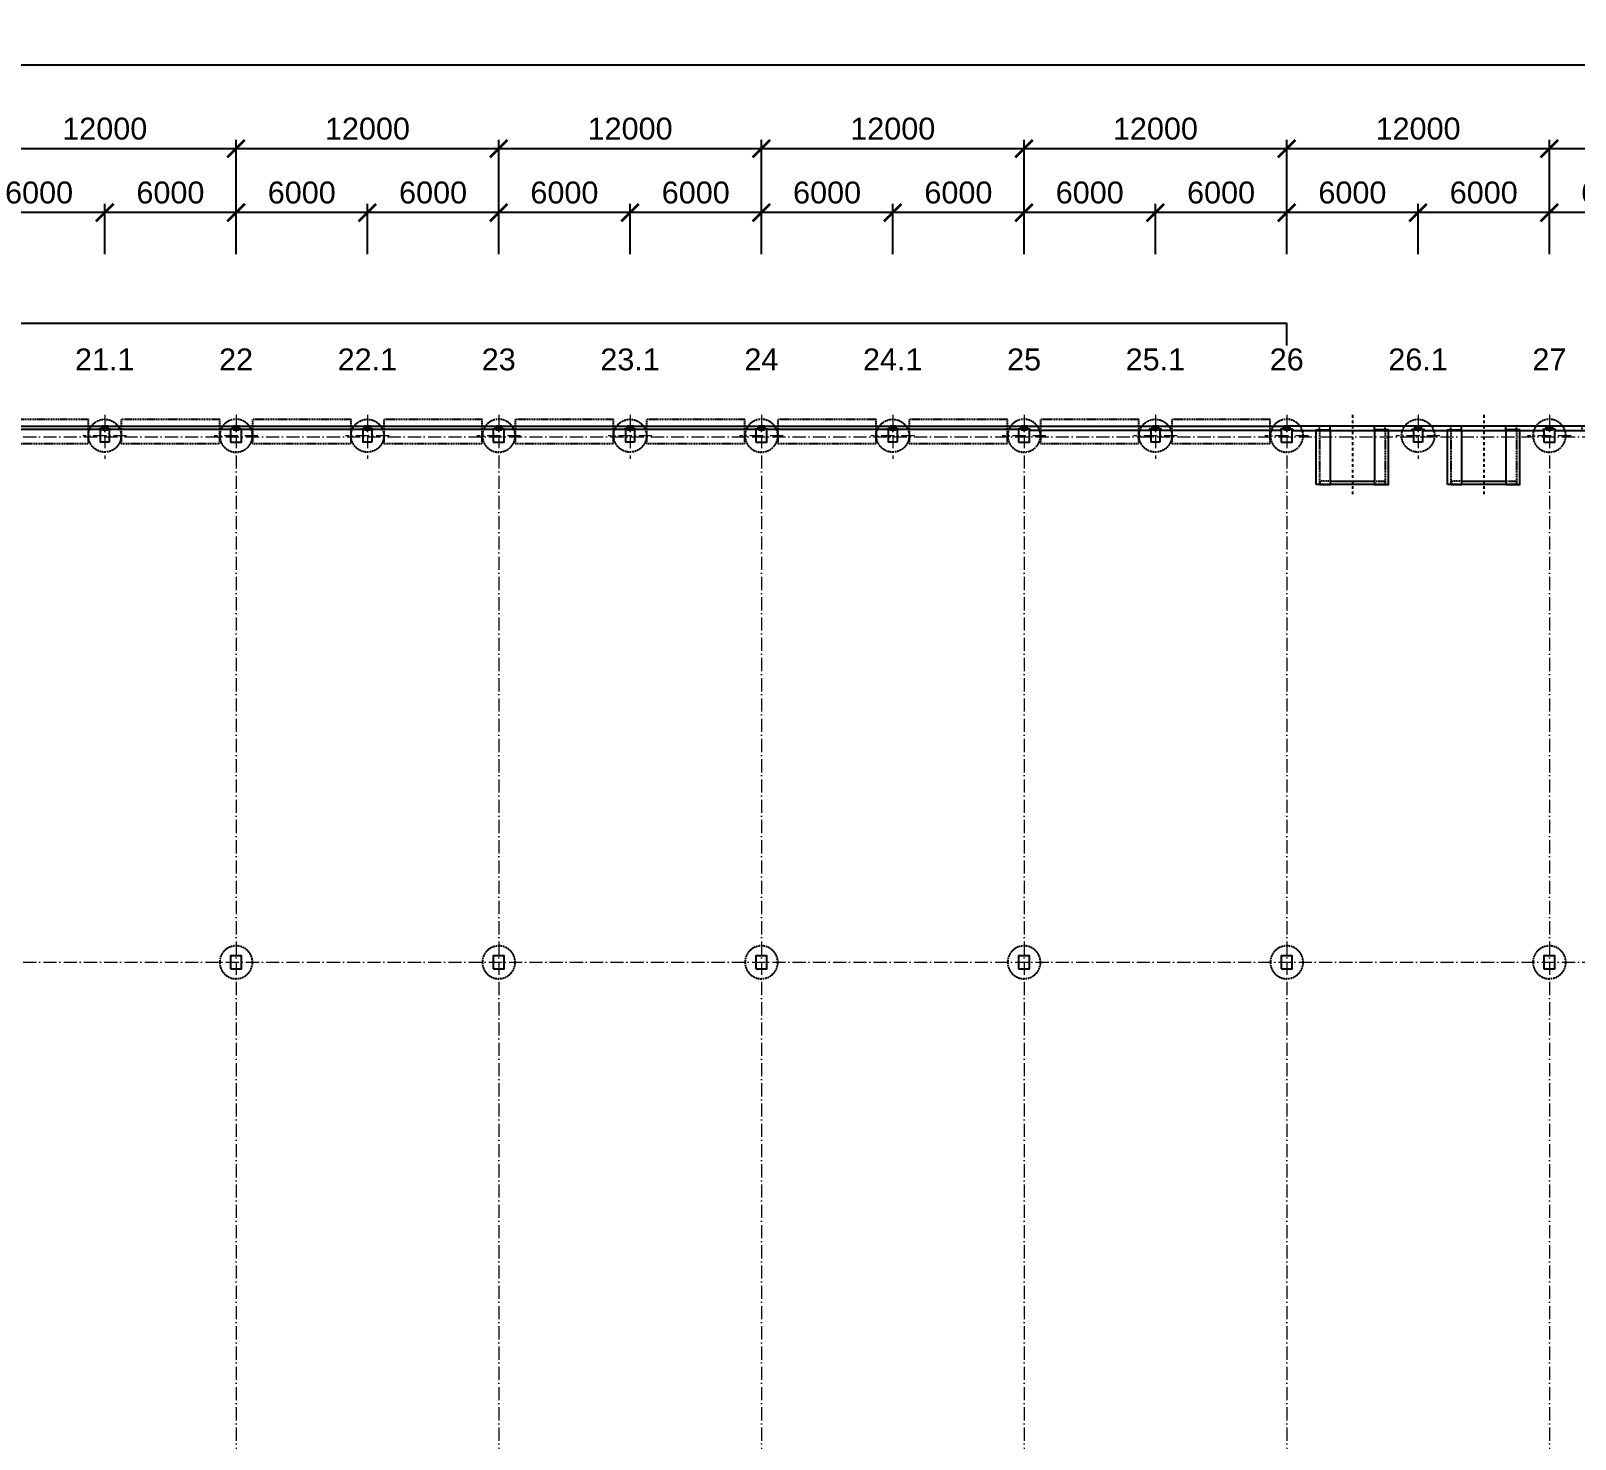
# Model space of a CAD drawing. Header units: millimetres. Extents: x 325046 to 1268204, y 1875583 to 2761998.
# Drawn here: x 948704 to 1019254, y 2299471 to 2363789 of the extents above; entities that cross this region are included whole.
import ezdxf
from ezdxf.enums import TextEntityAlignment as Align

# ---------------------------------------------------------------- set-up
doc = ezdxf.new("R2010")
doc.units = ezdxf.units.MM
doc.header["$LTSCALE"] = 100
doc.header["$PDMODE"] = 65
for name, pattern in [('ACAD_ISO10W100', [18.5, 12, -3, 0.5, -3]), ('DASHDOT', [1, 0.5, -0.25, 0, -0.25]), ('DASHED', [0.75, 0.5, -0.25])]:
    doc.linetypes.add(name, pattern=pattern)
for name, color, linetype in [('005', 9, 'Continuous'), ('025', 1, 'Continuous'), ('035', 7, 'Continuous'), ('070', 6, 'Continuous'), ('KOTY', 2, 'Continuous'), ('Kóty osové', 5, 'Continuous')]:
    doc.layers.add(name, color=color, linetype=linetype)
doc.layers.add('Objekty - osy', color=5, linetype='ACAD_ISO10W100', lineweight=20)
doc.layers.add('Popis OS', color=7, linetype='Continuous', true_color=0xbd0a5d)
doc.layers.add('Příprava na dock', color=7, linetype='Continuous', true_color=0x616161)
doc.styles.add('ARIL-TENKÝ', font='arial.ttf')
doc.dimstyles.new('400', dxfattribs={"dimscale": 400, "dimtxt": 2.5, "dimasz": 2, "dimexe": 1, "dimexo": 12, "dimgap": 1, "dimtad": 1, "dimdec": 0, "dimzin": 0, "dimdsep": 46, "dimtxsty": 'ARIL-TENKÝ', "dimblk": 'ARCHTICK', "dimcen": 4, "dimdle": 1, "dimclrd": 256, "dimclre": 256, "dimclrt": 7, "dimadec": 0, "dimazin": 0, "dimtfac": 1, "dimtdec": 0, "dimtix": 1, "dimtofl": 0, "dimtmove": 0, "dimatfit": 0, "dimldrblk": 'OBLIQUE', "dimfxl": 1, "dimtolj": 1, "dimtzin": 0, "dimlwd": -1, "dimlwe": -1, "dimarcsym": 0})
pattern_1 = [(45, (5586535.7, -4538179.3), (22.09708691, -22.09708691), [])]
pattern_2 = [(45, (5086985.628, -4743861.954), (22.09708691, -22.09708691), [])]

# ---------------------------------------------------------------- blocks, each defined once
blk = doc.blocks.new('H1 PU')
at = {"layer": 'Příprava na dock', "linetype": 'DASHED', "ltscale": 1.5}
blk.add_circle((1537736, -4876565), 750, dxfattribs=at)
blk = doc.blocks.new('mustek')
at = {"layer": 'Příprava na dock', "linetype": 'DASHED'}
for p, q in [((-285791, -4473831), (-283291, -4473831)), ((-285791, -4476831), (-283291, -4476831))]:
    blk.add_line(p, q, dxfattribs=at)
at = {"layer": 'Příprava na dock'}
for points in [[(-285791, -4473681), (-285791, -4473681), (-285791, -4474316), (-283291, -4474316), (-283291, -4474316), (-283291, -4473681), (-283291, -4473681), (-283291, -4473681), (-285791, -4473681), (-285791, -4473681), (-285791, -4473681), (-285791, -4473681)], [(-283291, -4474326), (-283291, -4476336), (-283441, -4476336), (-283441, -4474326), (-283291, -4474326)], [(-283291, -4476981), (-283291, -4476981), (-283291, -4476981), (-283291, -4476981), (-285791, -4476981), (-285791, -4476981), (-285791, -4476981), (-285791, -4476981), (-285791, -4476981), (-285791, -4476346), (-283291, -4476346), (-283291, -4476981)]]:
    blk.add_lwpolyline(points, dxfattribs=at)
at = {"layer": 'Příprava na dock', "linetype": 'DASHED'}
for points in [[(-283441, -4474326), (-283441, -4473841), (-283291, -4473841), (-283291, -4474326)], [(-283441, -4476332), (-283441, -4476821), (-283291, -4476821), (-283291, -4476336)]]:
    blk.add_lwpolyline(points, dxfattribs=at)
at = {"layer": 'Příprava na dock', "linetype": 'DASHDOT', "ltscale": 2.5}
blk.add_lwpolyline([(-286471, -4475331), (-282791, -4475331)], dxfattribs=at)
blk = doc.blocks.new('_ARCHTICK')
at = {"color": 0, "linetype": 'ByBlock', "const_width": 0.15}
blk.add_lwpolyline([(-0.5, -0.5), (0.5, 0.5)], dxfattribs=at)
blk = doc.blocks.new('*D1412')
at = {"layer": 'Defpoints', "color": 0, "transparency": 16777216}
for p in [(1018079, 2355490), (1018079, 2348788), (1024079, 2348788)]:
    blk.add_point(p, dxfattribs=at)
at = {"layer": 'Kóty osové', "transparency": 16777216}
for p, q in [((1018079, 2353588), (1018079, 2355890)), ((1024079, 2353588), (1024079, 2355890)), ((1024479, 2355490), (1017679, 2355490))]:
    blk.add_line(p, q, dxfattribs=at)
at = {"layer": 'Kóty osové', "transparency": 16777216, "xscale": 800, "yscale": 800, "zscale": 800, "rotation": 180}
blk.add_blockref('_ARCHTICK', (1018079, 2355490), dxfattribs=at)
at = {"layer": 'Kóty osové', "transparency": 16777216, "xscale": 800, "yscale": 800, "zscale": 800}
blk.add_blockref('_ARCHTICK', (1024079, 2355490), dxfattribs=at)
at = {"layer": 'Kóty osové', "color": 7, "transparency": 16777216, "insert": (1021079, 2356401), "char_height": 1000, "attachment_point": 5, "style": 'ARIL-TENKÝ'}
blk.add_mtext('\\A1;6000', dxfattribs=at)
blk = doc.blocks.new('_Oblique')
at = {"color": 0, "lineweight": -2}
blk.add_line((-0.5, -0.5), (0.5, 0.5), dxfattribs=at)
blk = doc.blocks.new('*D1413')
at = {"layer": 'Defpoints', "color": 0, "transparency": 16777216}
for p in [(1012079, 2355490), (1012079, 2348788), (1018079, 2348788)]:
    blk.add_point(p, dxfattribs=at)
at = {"layer": 'Kóty osové', "transparency": 16777216}
for p, q in [((1012079, 2353588), (1012079, 2355890)), ((1018079, 2353588), (1018079, 2355890)), ((1018479, 2355490), (1011679, 2355490))]:
    blk.add_line(p, q, dxfattribs=at)
at = {"layer": 'Kóty osové', "transparency": 16777216, "xscale": 800, "yscale": 800, "zscale": 800, "rotation": 180}
blk.add_blockref('_ARCHTICK', (1012079, 2355490), dxfattribs=at)
at = {"layer": 'Kóty osové', "transparency": 16777216, "xscale": 800, "yscale": 800, "zscale": 800}
blk.add_blockref('_ARCHTICK', (1018079, 2355490), dxfattribs=at)
at = {"layer": 'Kóty osové', "color": 7, "transparency": 16777216, "insert": (1015079, 2356401), "char_height": 1000, "attachment_point": 5, "style": 'ARIL-TENKÝ'}
blk.add_mtext('\\A1;6000', dxfattribs=at)
blk = doc.blocks.new('*D1414')
at = {"layer": 'Defpoints', "color": 0, "transparency": 16777216}
for p in [(1006079, 2355490), (1006079, 2348788), (1012079, 2348788)]:
    blk.add_point(p, dxfattribs=at)
at = {"layer": 'Kóty osové', "transparency": 16777216}
for p, q in [((1006079, 2353588), (1006079, 2355890)), ((1012079, 2353588), (1012079, 2355890)), ((1012479, 2355490), (1005679, 2355490))]:
    blk.add_line(p, q, dxfattribs=at)
at = {"layer": 'Kóty osové', "transparency": 16777216, "xscale": 800, "yscale": 800, "zscale": 800, "rotation": 180}
blk.add_blockref('_ARCHTICK', (1006079, 2355490), dxfattribs=at)
at = {"layer": 'Kóty osové', "transparency": 16777216, "xscale": 800, "yscale": 800, "zscale": 800}
blk.add_blockref('_ARCHTICK', (1012079, 2355490), dxfattribs=at)
at = {"layer": 'Kóty osové', "color": 7, "transparency": 16777216, "insert": (1009079, 2356401), "char_height": 1000, "attachment_point": 5, "style": 'ARIL-TENKÝ'}
blk.add_mtext('\\A1;6000', dxfattribs=at)
blk = doc.blocks.new('*D1415')
at = {"layer": 'Defpoints', "color": 0, "transparency": 16777216}
for p in [(1000079, 2355490), (1000079, 2348788), (1006079, 2348788)]:
    blk.add_point(p, dxfattribs=at)
at = {"layer": 'Kóty osové', "transparency": 16777216}
for p, q in [((1000079, 2353588), (1000079, 2355890)), ((1006079, 2353588), (1006079, 2355890)), ((1006479, 2355490), (999679, 2355490))]:
    blk.add_line(p, q, dxfattribs=at)
at = {"layer": 'Kóty osové', "transparency": 16777216, "xscale": 800, "yscale": 800, "zscale": 800, "rotation": 180}
blk.add_blockref('_ARCHTICK', (1000079, 2355490), dxfattribs=at)
at = {"layer": 'Kóty osové', "transparency": 16777216, "xscale": 800, "yscale": 800, "zscale": 800}
blk.add_blockref('_ARCHTICK', (1006079, 2355490), dxfattribs=at)
at = {"layer": 'Kóty osové', "color": 7, "transparency": 16777216, "insert": (1003079, 2356401), "char_height": 1000, "attachment_point": 5, "style": 'ARIL-TENKÝ'}
blk.add_mtext('\\A1;6000', dxfattribs=at)
blk = doc.blocks.new('*D1416')
at = {"layer": 'Defpoints', "color": 0, "transparency": 16777216}
for p in [(994079, 2355490), (994079, 2348788), (1000079, 2348788)]:
    blk.add_point(p, dxfattribs=at)
at = {"layer": 'Kóty osové', "transparency": 16777216}
for p, q in [((994079, 2353588), (994079, 2355890)), ((1000079, 2353588), (1000079, 2355890)), ((1000479, 2355490), (993679, 2355490))]:
    blk.add_line(p, q, dxfattribs=at)
at = {"layer": 'Kóty osové', "transparency": 16777216, "xscale": 800, "yscale": 800, "zscale": 800, "rotation": 180}
blk.add_blockref('_ARCHTICK', (994079, 2355490), dxfattribs=at)
at = {"layer": 'Kóty osové', "transparency": 16777216, "xscale": 800, "yscale": 800, "zscale": 800}
blk.add_blockref('_ARCHTICK', (1000079, 2355490), dxfattribs=at)
at = {"layer": 'Kóty osové', "color": 7, "transparency": 16777216, "insert": (997079, 2356401), "char_height": 1000, "attachment_point": 5, "style": 'ARIL-TENKÝ'}
blk.add_mtext('\\A1;6000', dxfattribs=at)
blk = doc.blocks.new('*D1417')
at = {"layer": 'Defpoints', "color": 0, "transparency": 16777216}
for p in [(988079, 2355490), (988079, 2348788), (994079, 2348788)]:
    blk.add_point(p, dxfattribs=at)
at = {"layer": 'Kóty osové', "transparency": 16777216}
for p, q in [((988079, 2353588), (988079, 2355890)), ((994079, 2353588), (994079, 2355890)), ((994479, 2355490), (987679, 2355490))]:
    blk.add_line(p, q, dxfattribs=at)
at = {"layer": 'Kóty osové', "transparency": 16777216, "xscale": 800, "yscale": 800, "zscale": 800, "rotation": 180}
blk.add_blockref('_ARCHTICK', (988079, 2355490), dxfattribs=at)
at = {"layer": 'Kóty osové', "transparency": 16777216, "xscale": 800, "yscale": 800, "zscale": 800}
blk.add_blockref('_ARCHTICK', (994079, 2355490), dxfattribs=at)
at = {"layer": 'Kóty osové', "color": 7, "transparency": 16777216, "insert": (991079, 2356401), "char_height": 1000, "attachment_point": 5, "style": 'ARIL-TENKÝ'}
blk.add_mtext('\\A1;6000', dxfattribs=at)
blk = doc.blocks.new('*D1418')
at = {"layer": 'Defpoints', "color": 0, "transparency": 16777216}
for p in [(982079, 2355490), (982079, 2348788), (988079, 2348788)]:
    blk.add_point(p, dxfattribs=at)
at = {"layer": 'Kóty osové', "transparency": 16777216}
for p, q in [((982079, 2353588), (982079, 2355890)), ((988079, 2353588), (988079, 2355890)), ((988479, 2355490), (981679, 2355490))]:
    blk.add_line(p, q, dxfattribs=at)
at = {"layer": 'Kóty osové', "transparency": 16777216, "xscale": 800, "yscale": 800, "zscale": 800, "rotation": 180}
blk.add_blockref('_ARCHTICK', (982079, 2355490), dxfattribs=at)
at = {"layer": 'Kóty osové', "transparency": 16777216, "xscale": 800, "yscale": 800, "zscale": 800}
blk.add_blockref('_ARCHTICK', (988079, 2355490), dxfattribs=at)
at = {"layer": 'Kóty osové', "color": 7, "transparency": 16777216, "insert": (985079, 2356401), "char_height": 1000, "attachment_point": 5, "style": 'ARIL-TENKÝ'}
blk.add_mtext('\\A1;6000', dxfattribs=at)
blk = doc.blocks.new('*D1419')
at = {"layer": 'Defpoints', "color": 0, "transparency": 16777216}
for p in [(976079, 2355490), (976079, 2348788), (982079, 2348788)]:
    blk.add_point(p, dxfattribs=at)
at = {"layer": 'Kóty osové', "transparency": 16777216}
for p, q in [((976079, 2353588), (976079, 2355890)), ((982079, 2353588), (982079, 2355890)), ((982479, 2355490), (975679, 2355490))]:
    blk.add_line(p, q, dxfattribs=at)
at = {"layer": 'Kóty osové', "transparency": 16777216, "xscale": 800, "yscale": 800, "zscale": 800, "rotation": 180}
blk.add_blockref('_ARCHTICK', (976079, 2355490), dxfattribs=at)
at = {"layer": 'Kóty osové', "transparency": 16777216, "xscale": 800, "yscale": 800, "zscale": 800}
blk.add_blockref('_ARCHTICK', (982079, 2355490), dxfattribs=at)
at = {"layer": 'Kóty osové', "color": 7, "transparency": 16777216, "insert": (979079, 2356401), "char_height": 1000, "attachment_point": 5, "style": 'ARIL-TENKÝ'}
blk.add_mtext('\\A1;6000', dxfattribs=at)
blk = doc.blocks.new('*D1420')
at = {"layer": 'Defpoints', "color": 0, "transparency": 16777216}
for p in [(970079, 2355490), (970079, 2348788), (976079, 2348788)]:
    blk.add_point(p, dxfattribs=at)
at = {"layer": 'Kóty osové', "transparency": 16777216}
for p, q in [((970079, 2353588), (970079, 2355890)), ((976079, 2353588), (976079, 2355890)), ((976479, 2355490), (969679, 2355490))]:
    blk.add_line(p, q, dxfattribs=at)
at = {"layer": 'Kóty osové', "transparency": 16777216, "xscale": 800, "yscale": 800, "zscale": 800, "rotation": 180}
blk.add_blockref('_ARCHTICK', (970079, 2355490), dxfattribs=at)
at = {"layer": 'Kóty osové', "transparency": 16777216, "xscale": 800, "yscale": 800, "zscale": 800}
blk.add_blockref('_ARCHTICK', (976079, 2355490), dxfattribs=at)
at = {"layer": 'Kóty osové', "color": 7, "transparency": 16777216, "insert": (973079, 2356401), "char_height": 1000, "attachment_point": 5, "style": 'ARIL-TENKÝ'}
blk.add_mtext('\\A1;6000', dxfattribs=at)
blk = doc.blocks.new('*D1421')
at = {"layer": 'Defpoints', "color": 0, "transparency": 16777216}
for p in [(964079, 2355490), (964079, 2348788), (970079, 2348788)]:
    blk.add_point(p, dxfattribs=at)
at = {"layer": 'Kóty osové', "transparency": 16777216}
for p, q in [((964079, 2353588), (964079, 2355890)), ((970079, 2353588), (970079, 2355890)), ((970479, 2355490), (963679, 2355490))]:
    blk.add_line(p, q, dxfattribs=at)
at = {"layer": 'Kóty osové', "transparency": 16777216, "xscale": 800, "yscale": 800, "zscale": 800, "rotation": 180}
blk.add_blockref('_ARCHTICK', (964079, 2355490), dxfattribs=at)
at = {"layer": 'Kóty osové', "transparency": 16777216, "xscale": 800, "yscale": 800, "zscale": 800}
blk.add_blockref('_ARCHTICK', (970079, 2355490), dxfattribs=at)
at = {"layer": 'Kóty osové', "color": 7, "transparency": 16777216, "insert": (967079, 2356401), "char_height": 1000, "attachment_point": 5, "style": 'ARIL-TENKÝ'}
blk.add_mtext('\\A1;6000', dxfattribs=at)
blk = doc.blocks.new('*D1422')
at = {"layer": 'Defpoints', "color": 0, "transparency": 16777216}
for p in [(958079, 2355490), (958079, 2348788), (964079, 2348788)]:
    blk.add_point(p, dxfattribs=at)
at = {"layer": 'Kóty osové', "transparency": 16777216}
for p, q in [((958079, 2353588), (958079, 2355890)), ((964079, 2353588), (964079, 2355890)), ((964479, 2355490), (957679, 2355490))]:
    blk.add_line(p, q, dxfattribs=at)
at = {"layer": 'Kóty osové', "transparency": 16777216, "xscale": 800, "yscale": 800, "zscale": 800, "rotation": 180}
blk.add_blockref('_ARCHTICK', (958079, 2355490), dxfattribs=at)
at = {"layer": 'Kóty osové', "transparency": 16777216, "xscale": 800, "yscale": 800, "zscale": 800}
blk.add_blockref('_ARCHTICK', (964079, 2355490), dxfattribs=at)
at = {"layer": 'Kóty osové', "color": 7, "transparency": 16777216, "insert": (961079, 2356401), "char_height": 1000, "attachment_point": 5, "style": 'ARIL-TENKÝ'}
blk.add_mtext('\\A1;6000', dxfattribs=at)
blk = doc.blocks.new('*D1423')
at = {"layer": 'Defpoints', "color": 0, "transparency": 16777216}
for p in [(952079, 2355490), (952079, 2348788), (958079, 2348788)]:
    blk.add_point(p, dxfattribs=at)
at = {"layer": 'Kóty osové', "transparency": 16777216}
for p, q in [((952079, 2353588), (952079, 2355890)), ((958079, 2353588), (958079, 2355890)), ((958479, 2355490), (951679, 2355490))]:
    blk.add_line(p, q, dxfattribs=at)
at = {"layer": 'Kóty osové', "transparency": 16777216, "xscale": 800, "yscale": 800, "zscale": 800, "rotation": 180}
blk.add_blockref('_ARCHTICK', (952079, 2355490), dxfattribs=at)
at = {"layer": 'Kóty osové', "transparency": 16777216, "xscale": 800, "yscale": 800, "zscale": 800}
blk.add_blockref('_ARCHTICK', (958079, 2355490), dxfattribs=at)
at = {"layer": 'Kóty osové', "color": 7, "transparency": 16777216, "insert": (955079, 2356401), "char_height": 1000, "attachment_point": 5, "style": 'ARIL-TENKÝ'}
blk.add_mtext('\\A1;6000', dxfattribs=at)
blk = doc.blocks.new('*D1424')
at = {"layer": 'Defpoints', "color": 0, "transparency": 16777216}
for p in [(946079, 2355490), (946079, 2348788), (952079, 2348788)]:
    blk.add_point(p, dxfattribs=at)
at = {"layer": 'Kóty osové', "transparency": 16777216}
for p, q in [((946079, 2353588), (946079, 2355890)), ((952079, 2353588), (952079, 2355890)), ((952479, 2355490), (945679, 2355490))]:
    blk.add_line(p, q, dxfattribs=at)
at = {"layer": 'Kóty osové', "transparency": 16777216, "xscale": 800, "yscale": 800, "zscale": 800, "rotation": 180}
blk.add_blockref('_ARCHTICK', (946079, 2355490), dxfattribs=at)
at = {"layer": 'Kóty osové', "transparency": 16777216, "xscale": 800, "yscale": 800, "zscale": 800}
blk.add_blockref('_ARCHTICK', (952079, 2355490), dxfattribs=at)
at = {"layer": 'Kóty osové', "color": 7, "transparency": 16777216, "insert": (949079, 2356401), "char_height": 1000, "attachment_point": 5, "style": 'ARIL-TENKÝ'}
blk.add_mtext('\\A1;6000', dxfattribs=at)
blk = doc.blocks.new('*D1446')
at = {"layer": 'Defpoints', "color": 0, "transparency": 16777216}
for p in [(946079, 2358409), (958079, 2353588), (946079, 2348908)]:
    blk.add_point(p, dxfattribs=at)
at = {"layer": 'Kóty osové', "transparency": 16777216}
for p, q in [((946079, 2353708), (946079, 2358809)), ((958079, 2358388), (958079, 2358809)), ((958479, 2358409), (945679, 2358409))]:
    blk.add_line(p, q, dxfattribs=at)
at = {"layer": 'Kóty osové', "transparency": 16777216, "xscale": 800, "yscale": 800, "zscale": 800, "rotation": 180}
blk.add_blockref('_ARCHTICK', (946079, 2358409), dxfattribs=at)
at = {"layer": 'Kóty osové', "transparency": 16777216, "xscale": 800, "yscale": 800, "zscale": 800}
blk.add_blockref('_ARCHTICK', (958079, 2358409), dxfattribs=at)
at = {"layer": 'Kóty osové', "color": 7, "transparency": 16777216, "insert": (952079, 2359319), "char_height": 1000, "attachment_point": 5, "style": 'ARIL-TENKÝ'}
blk.add_mtext('\\A1;12000', dxfattribs=at)
blk = doc.blocks.new('*D1447')
at = {"layer": 'Defpoints', "color": 0, "transparency": 16777216}
for p in [(958079, 2358409), (970079, 2353588), (958079, 2348908)]:
    blk.add_point(p, dxfattribs=at)
at = {"layer": 'Kóty osové', "transparency": 16777216}
for p, q in [((958079, 2353708), (958079, 2358809)), ((970079, 2358388), (970079, 2358809)), ((970479, 2358409), (957679, 2358409))]:
    blk.add_line(p, q, dxfattribs=at)
at = {"layer": 'Kóty osové', "transparency": 16777216, "xscale": 800, "yscale": 800, "zscale": 800, "rotation": 180}
blk.add_blockref('_ARCHTICK', (958079, 2358409), dxfattribs=at)
at = {"layer": 'Kóty osové', "transparency": 16777216, "xscale": 800, "yscale": 800, "zscale": 800}
blk.add_blockref('_ARCHTICK', (970079, 2358409), dxfattribs=at)
at = {"layer": 'Kóty osové', "color": 7, "transparency": 16777216, "insert": (964079, 2359319), "char_height": 1000, "attachment_point": 5, "style": 'ARIL-TENKÝ'}
blk.add_mtext('\\A1;12000', dxfattribs=at)
blk = doc.blocks.new('*D1448')
at = {"layer": 'Defpoints', "color": 0, "transparency": 16777216}
for p in [(970079, 2358409), (982079, 2353588), (970079, 2348908)]:
    blk.add_point(p, dxfattribs=at)
at = {"layer": 'Kóty osové', "transparency": 16777216}
for p, q in [((970079, 2353708), (970079, 2358809)), ((982079, 2358388), (982079, 2358809)), ((982479, 2358409), (969679, 2358409))]:
    blk.add_line(p, q, dxfattribs=at)
at = {"layer": 'Kóty osové', "transparency": 16777216, "xscale": 800, "yscale": 800, "zscale": 800, "rotation": 180}
blk.add_blockref('_ARCHTICK', (970079, 2358409), dxfattribs=at)
at = {"layer": 'Kóty osové', "transparency": 16777216, "xscale": 800, "yscale": 800, "zscale": 800}
blk.add_blockref('_ARCHTICK', (982079, 2358409), dxfattribs=at)
at = {"layer": 'Kóty osové', "color": 7, "transparency": 16777216, "insert": (976079, 2359319), "char_height": 1000, "attachment_point": 5, "style": 'ARIL-TENKÝ'}
blk.add_mtext('\\A1;12000', dxfattribs=at)
blk = doc.blocks.new('*D1449')
at = {"layer": 'Defpoints', "color": 0, "transparency": 16777216}
for p in [(982079, 2358409), (994079, 2353588), (982079, 2348908)]:
    blk.add_point(p, dxfattribs=at)
at = {"layer": 'Kóty osové', "transparency": 16777216}
for p, q in [((982079, 2353708), (982079, 2358809)), ((994079, 2358388), (994079, 2358809)), ((994479, 2358409), (981679, 2358409))]:
    blk.add_line(p, q, dxfattribs=at)
at = {"layer": 'Kóty osové', "transparency": 16777216, "xscale": 800, "yscale": 800, "zscale": 800, "rotation": 180}
blk.add_blockref('_ARCHTICK', (982079, 2358409), dxfattribs=at)
at = {"layer": 'Kóty osové', "transparency": 16777216, "xscale": 800, "yscale": 800, "zscale": 800}
blk.add_blockref('_ARCHTICK', (994079, 2358409), dxfattribs=at)
at = {"layer": 'Kóty osové', "color": 7, "transparency": 16777216, "insert": (988079, 2359319), "char_height": 1000, "attachment_point": 5, "style": 'ARIL-TENKÝ'}
blk.add_mtext('\\A1;12000', dxfattribs=at)
blk = doc.blocks.new('*D1450')
at = {"layer": 'Defpoints', "color": 0, "transparency": 16777216}
for p in [(994079, 2358409), (1006079, 2353588), (994079, 2348908)]:
    blk.add_point(p, dxfattribs=at)
at = {"layer": 'Kóty osové', "transparency": 16777216}
for p, q in [((994079, 2353708), (994079, 2358809)), ((1006079, 2358388), (1006079, 2358809)), ((1006479, 2358409), (993679, 2358409))]:
    blk.add_line(p, q, dxfattribs=at)
at = {"layer": 'Kóty osové', "transparency": 16777216, "xscale": 800, "yscale": 800, "zscale": 800, "rotation": 180}
blk.add_blockref('_ARCHTICK', (994079, 2358409), dxfattribs=at)
at = {"layer": 'Kóty osové', "transparency": 16777216, "xscale": 800, "yscale": 800, "zscale": 800}
blk.add_blockref('_ARCHTICK', (1006079, 2358409), dxfattribs=at)
at = {"layer": 'Kóty osové', "color": 7, "transparency": 16777216, "insert": (1000079, 2359319), "char_height": 1000, "attachment_point": 5, "style": 'ARIL-TENKÝ'}
blk.add_mtext('\\A1;12000', dxfattribs=at)
blk = doc.blocks.new('*D1451')
at = {"layer": 'Defpoints', "color": 0, "transparency": 16777216}
for p in [(1006079, 2358409), (1018079, 2353588), (1006079, 2348908)]:
    blk.add_point(p, dxfattribs=at)
at = {"layer": 'Kóty osové', "transparency": 16777216}
for p, q in [((1006079, 2353708), (1006079, 2358809)), ((1018079, 2358388), (1018079, 2358809)), ((1018479, 2358409), (1005679, 2358409))]:
    blk.add_line(p, q, dxfattribs=at)
at = {"layer": 'Kóty osové', "transparency": 16777216, "xscale": 800, "yscale": 800, "zscale": 800, "rotation": 180}
blk.add_blockref('_ARCHTICK', (1006079, 2358409), dxfattribs=at)
at = {"layer": 'Kóty osové', "transparency": 16777216, "xscale": 800, "yscale": 800, "zscale": 800}
blk.add_blockref('_ARCHTICK', (1018079, 2358409), dxfattribs=at)
at = {"layer": 'Kóty osové', "color": 7, "transparency": 16777216, "insert": (1012079, 2359319), "char_height": 1000, "attachment_point": 5, "style": 'ARIL-TENKÝ'}
blk.add_mtext('\\A1;12000', dxfattribs=at)
blk = doc.blocks.new('*D1452')
at = {"layer": 'Defpoints', "color": 0, "transparency": 16777216}
for p in [(1018079, 2358409), (1030079, 2353588), (1018079, 2348908)]:
    blk.add_point(p, dxfattribs=at)
at = {"layer": 'Kóty osové', "transparency": 16777216}
for p, q in [((1018079, 2353708), (1018079, 2358809)), ((1030079, 2358388), (1030079, 2358809)), ((1030479, 2358409), (1017679, 2358409))]:
    blk.add_line(p, q, dxfattribs=at)
at = {"layer": 'Kóty osové', "transparency": 16777216, "xscale": 800, "yscale": 800, "zscale": 800, "rotation": 180}
blk.add_blockref('_ARCHTICK', (1018079, 2358409), dxfattribs=at)
at = {"layer": 'Kóty osové', "transparency": 16777216, "xscale": 800, "yscale": 800, "zscale": 800}
blk.add_blockref('_ARCHTICK', (1030079, 2358409), dxfattribs=at)
at = {"layer": 'Kóty osové', "color": 7, "transparency": 16777216, "insert": (1024079, 2359319), "char_height": 1000, "attachment_point": 5, "style": 'ARIL-TENKÝ'}
blk.add_mtext('\\A1;12000', dxfattribs=at)
blk = doc.blocks.new('ZN9')
at = {"layer": '005'}
h = blk.add_hatch(dxfattribs=at)
h.set_pattern_fill('ANSI31', color=256, scale=250, angle=360)
h.set_pattern_definition([(45, (2111220.89, -1291173.425), (-22.09708691, 22.09708691), [])])
edge = h.paths.add_edge_path()
edge.add_line((1126159, -5545650), (1126269, -5545650))
edge.add_line((1126269, -5545650), (1126269, -5545770))
edge.add_line((1126259, -5545770), (1126149, -5545770))
edge.add_line((1126149, -5545770), (1126149, -5545650))
h = blk.add_hatch(dxfattribs=at)
h.set_pattern_fill('ANSI31', color=256, scale=250, angle=360)
h.set_pattern_definition([(315, (2111220.89, -9806087.146), (-22.09708691, -22.09708691), [])])
edge = h.paths.add_edge_path()
edge.add_line((1126159, -5551610), (1126269, -5551610))
edge.add_line((1126269, -5551610), (1126269, -5551490))
edge.add_line((1126259, -5551490), (1126149, -5551490))
edge.add_line((1126149, -5551490), (1126149, -5551610))
at = {"layer": '005', "linetype": 'DASHDOT'}
for points in [[(1126099, -5545710), (1126319, -5545710)], [(1126209, -5545600), (1126209, -5545820)], [(1126099, -5551550), (1126319, -5551550)], [(1126209, -5551660), (1126209, -5551440)]]:
    blk.add_lwpolyline(points, dxfattribs=at)
at = {"layer": '025'}
for points in [[(1126149, -5545650), (1126269, -5545650), (1126269, -5545770), (1126149, -5545770), (1126149, -5545650)], [(1126149, -5551610), (1126269, -5551610), (1126269, -5551490), (1126149, -5551490), (1126149, -5551610)]]:
    blk.add_lwpolyline(points, dxfattribs=at)
at = {"layer": '035', "ltscale": 0.5}
blk.add_lwpolyline([(1126139, -5551620), (1126139, -5545640), (1126279, -5545640), (1126279, -5545900), (1126339, -5545900), (1126339, -5551360), (1126279, -5551360), (1126279, -5551620)], close=True, dxfattribs=at)
at = {"layer": '035'}
for points in [[(1126139, -5545640), (1126279, -5545640), (1126279, -5545780), (1126139, -5545780)], [(1126139, -5551620), (1126279, -5551620), (1126279, -5551480), (1126139, -5551480)]]:
    blk.add_lwpolyline(points, close=True, dxfattribs=at)
for points in [[(1126149, -5545770), (1126139, -5545770)], [(1126149, -5545770), (1126139, -5545770)], [(1126269, -5545770), (1126279, -5545770)], [(1126269, -5545770), (1126279, -5545770)], [(1126339, -5547615), (1126139, -5547615)], [(1126339, -5549645), (1126139, -5549645)], [(1126149, -5551490), (1126139, -5551490)], [(1126149, -5551490), (1126139, -5551490)], [(1126269, -5551490), (1126279, -5551490)], [(1126269, -5551490), (1126279, -5551490)]]:
    blk.add_lwpolyline(points, dxfattribs=at)
at = {"layer": '035', "linetype": 'DASHED'}
for points in [[(1126339, -5547130), (1126139, -5547130)], [(1126339, -5550130), (1126139, -5550130)]]:
    blk.add_lwpolyline(points, dxfattribs=at)
blk = doc.blocks.new('ZN15_PU')
at = {"layer": '005'}
h = blk.add_hatch(dxfattribs=at)
h.set_pattern_fill('ANSI31', color=256, scale=250, angle=90)
h.set_pattern_definition(pattern_1)
edge = h.paths.add_edge_path()
edge.add_line((1326099, -5523250), (1326099, -5523131))
edge.add_line((1326099, -5523131), (1326219, -5523131))
edge.add_line((1326219, -5523133), (1326219, -5523251))
edge.add_line((1326219, -5523251), (1326099, -5523251))
h = blk.add_hatch(dxfattribs=at)
h.set_pattern_fill('ANSI31', color=256, scale=250, angle=90)
h.set_pattern_definition(pattern_1)
edge = h.paths.add_edge_path()
edge.add_line((1332059, -5523241), (1332059, -5523131))
edge.add_line((1332059, -5523131), (1331939, -5523131))
edge.add_line((1331939, -5523141), (1331939, -5523251))
edge.add_line((1331939, -5523251), (1332059, -5523251))
at = {"layer": '005', "linetype": 'DASHDOT'}
for points in [[(1326049, -5523191), (1326269, -5523191)], [(1326159, -5523301), (1326159, -5523081)], [(1332109, -5523191), (1331889, -5523191)], [(1331999, -5523301), (1331999, -5523081)]]:
    blk.add_lwpolyline(points, dxfattribs=at)
at = {"layer": '025', "linetype": 'DASHED'}
blk.add_lwpolyline([(1331329, -5523561), (1326829, -5523561), (1326829, -5522461), (1331329, -5522461)], close=True, dxfattribs=at)
at = {"layer": '025'}
for points in [[(1326099, -5523251), (1326099, -5523131), (1326219, -5523131), (1326219, -5523251), (1326099, -5523251)], [(1332059, -5523251), (1332059, -5523131), (1331939, -5523131), (1331939, -5523251), (1332059, -5523251)]]:
    blk.add_lwpolyline(points, dxfattribs=at)
at = {"layer": '035', "ltscale": 0.5}
blk.add_lwpolyline([(1326089, -5523261), (1332069, -5523261), (1332069, -5523121), (1331809, -5523121), (1331809, -5523101), (1326349, -5523101), (1326349, -5523121), (1326089, -5523121)], close=True, dxfattribs=at)
at = {"layer": '035'}
for points in [[(1326089, -5523261), (1326089, -5523121), (1326229, -5523121), (1326229, -5523261)], [(1332069, -5523261), (1332069, -5523121), (1331929, -5523121), (1331929, -5523261)]]:
    blk.add_lwpolyline(points, close=True, dxfattribs=at)
for points in [[(1326219, -5523131), (1326219, -5523121)], [(1326219, -5523131), (1326219, -5523121)], [(1326219, -5523251), (1326219, -5523261)], [(1326219, -5523251), (1326219, -5523261)], [(1331939, -5523131), (1331939, -5523121)], [(1331939, -5523131), (1331939, -5523121)], [(1331939, -5523251), (1331939, -5523261)], [(1331939, -5523251), (1331939, -5523261)]]:
    blk.add_lwpolyline(points, dxfattribs=at)
blk = doc.blocks.new('ZN205')
at = {"layer": '005'}
h = blk.add_hatch(dxfattribs=at)
h.set_pattern_fill('ANSI31', color=256, scale=250, angle=90)
h.set_pattern_definition(pattern_2)
edge = h.paths.add_edge_path()
edge.add_line((826549, -5728933), (826549, -5728814))
edge.add_line((826549, -5728814), (826669, -5728814))
edge.add_line((826669, -5728815), (826669, -5728934))
edge.add_line((826669, -5728934), (826549, -5728934))
h = blk.add_hatch(dxfattribs=at)
h.set_pattern_fill('ANSI31', color=256, scale=250, angle=90)
h.set_pattern_definition(pattern_2)
edge = h.paths.add_edge_path()
edge.add_line((832509, -5728924), (832509, -5728814))
edge.add_line((832509, -5728814), (832389, -5728814))
edge.add_line((832389, -5728824), (832389, -5728934))
edge.add_line((832389, -5728934), (832509, -5728934))
at = {"layer": '005', "linetype": 'DASHDOT'}
for points in [[(826499, -5728874), (826719, -5728874)], [(826609, -5728984), (826609, -5728764)], [(832559, -5728874), (832339, -5728874)], [(832449, -5728984), (832449, -5728764)]]:
    blk.add_lwpolyline(points, dxfattribs=at)
at = {"layer": '025', "linetype": 'DASHED'}
blk.add_lwpolyline([(831779, -5729244), (827279, -5729244), (827279, -5728144), (831779, -5728144)], close=True, dxfattribs=at)
at = {"layer": '025'}
for points in [[(826549, -5728934), (826549, -5728814), (826669, -5728814), (826669, -5728934), (826549, -5728934)], [(832509, -5728934), (832509, -5728814), (832389, -5728814), (832389, -5728934), (832509, -5728934)]]:
    blk.add_lwpolyline(points, dxfattribs=at)
at = {"layer": '035', "ltscale": 0.5}
blk.add_lwpolyline([(826539, -5728944), (832519, -5728944), (832519, -5728804), (832259, -5728804), (832259, -5728744), (826799, -5728744), (826799, -5728804), (826539, -5728804)], close=True, dxfattribs=at)
at = {"layer": '035'}
for points in [[(826539, -5728944), (826539, -5728804), (826679, -5728804), (826679, -5728944)], [(832519, -5728944), (832519, -5728804), (832379, -5728804), (832379, -5728944)]]:
    blk.add_lwpolyline(points, close=True, dxfattribs=at)
for points in [[(826669, -5728814), (826669, -5728804)], [(826669, -5728814), (826669, -5728804)], [(826669, -5728934), (826669, -5728944)], [(826669, -5728934), (826669, -5728944)], [(832389, -5728814), (832389, -5728804)], [(832389, -5728814), (832389, -5728804)], [(832389, -5728934), (832389, -5728944)], [(832389, -5728934), (832389, -5728944)]]:
    blk.add_lwpolyline(points, dxfattribs=at)
blk = doc.blocks.new('*D1562')
at = {"layer": 'Defpoints', "color": 0, "transparency": 16777216}
for p in [(705684, 2362222), (705684, 2345719), (1078474, 2345719)]:
    blk.add_point(p, dxfattribs=at)
at = {"layer": 'Kóty osové', "transparency": 16777216}
for p, q in [((1078874, 2362222), (705284, 2362222)), ((705684, 2350519), (705684, 2362622)), ((1078474, 2350519), (1078474, 2362622))]:
    blk.add_line(p, q, dxfattribs=at)
at = {"layer": 'Kóty osové', "transparency": 16777216, "xscale": 800, "yscale": 800, "zscale": 800, "rotation": 180}
blk.add_blockref('_ARCHTICK', (705684, 2362222), dxfattribs=at)
at = {"layer": 'Kóty osové', "transparency": 16777216, "xscale": 800, "yscale": 800, "zscale": 800}
blk.add_blockref('_ARCHTICK', (1078474, 2362222), dxfattribs=at)
at = {"layer": 'Kóty osové', "color": 7, "transparency": 16777216, "insert": (892079, 2363133), "char_height": 1000, "attachment_point": 5, "style": 'ARIL-TENKÝ'}
blk.add_mtext('\\A1;372790', dxfattribs=at)

msp = doc.modelspace()

# ---------------------------------------------------------------- linework, layer by layer
at = {"layer": '025', "linetype": 'DASHED', "ltscale": 0.8}
for points in [[(952218.7, 2345571.1), (952218.7, 2345579.1), (951938.7, 2345579.1), (951938.7, 2345571.1)], [(952218.7, 2345571.1), (952218.7, 2345579.1), (951938.7, 2345579.1), (951938.7, 2345571.1)], [(958218.7, 2345571.1), (958218.7, 2345579.1), (957938.7, 2345579.1), (957938.7, 2345571.1)], [(958218.7, 2345571.1), (958218.7, 2345579.1), (957938.7, 2345579.1), (957938.7, 2345571.1)], [(964218.7, 2345571.1), (964218.7, 2345579.1), (963938.7, 2345579.1), (963938.7, 2345571.1)], [(964218.7, 2345571.1), (964218.7, 2345579.1), (963938.7, 2345579.1), (963938.7, 2345571.1)], [(970218.7, 2345571.1), (970218.7, 2345579.1), (969938.7, 2345579.1), (969938.7, 2345571.1)], [(970218.7, 2345571.1), (970218.7, 2345579.1), (969938.7, 2345579.1), (969938.7, 2345571.1)], [(976218.7, 2345571.1), (976218.7, 2345579.1), (975938.7, 2345579.1), (975938.7, 2345571.1)], [(976218.7, 2345571.1), (976218.7, 2345579.1), (975938.7, 2345579.1), (975938.7, 2345571.1)], [(982218.7, 2345571.1), (982218.7, 2345579.1), (981938.7, 2345579.1), (981938.7, 2345571.1)], [(982218.7, 2345571.1), (982218.7, 2345579.1), (981938.7, 2345579.1), (981938.7, 2345571.1)], [(988218.7, 2345571.1), (988218.7, 2345579.1), (987938.7, 2345579.1), (987938.7, 2345571.1)], [(988218.7, 2345571.1), (988218.7, 2345579.1), (987938.7, 2345579.1), (987938.7, 2345571.1)], [(994218.7, 2345571.1), (994218.7, 2345579.1), (993938.7, 2345579.1), (993938.7, 2345571.1)], [(994218.7, 2345571.1), (994218.7, 2345579.1), (993938.7, 2345579.1), (993938.7, 2345571.1)], [(1000218.7, 2345571.1), (1000218.7, 2345579.1), (999938.7, 2345579.1), (999938.7, 2345571.1)], [(1000218.7, 2345571.1), (1000218.7, 2345579.1), (999938.7, 2345579.1), (999938.7, 2345571.1)], [(1006218.7, 2345571.1), (1006218.7, 2345579.1), (1005938.7, 2345579.1), (1005938.7, 2345571.1)], [(1006218.7, 2345571.1), (1006218.7, 2345579.1), (1005938.7, 2345579.1), (1005938.7, 2345571.1)], [(1012218.7, 2345571.1), (1012218.7, 2345579.1), (1011938.7, 2345579.1), (1011938.7, 2345571.1)], [(1012218.7, 2345571.1), (1012218.7, 2345579.1), (1011938.7, 2345579.1), (1011938.7, 2345571.1)], [(1018218.7, 2345571.1), (1018218.7, 2345579.1), (1017938.7, 2345579.1), (1017938.7, 2345571.1)], [(1018218.7, 2345571.1), (1018218.7, 2345579.1), (1017938.7, 2345579.1), (1017938.7, 2345571.1)]]:
    msp.add_lwpolyline(points, close=True, dxfattribs=at)
at = {"layer": '035', "linetype": 'DASHED', "ltscale": 0.8}
for points in [[(951928.7, 2345599.1), (951938.7, 2345579.1), (952218.7, 2345579.1), (952228.7, 2345599.1)], [(951928.7, 2345599.1), (951938.7, 2345579.1), (952218.7, 2345579.1), (952228.7, 2345599.1)], [(957928.7, 2345599.1), (957938.7, 2345579.1), (958218.7, 2345579.1), (958228.7, 2345599.1)], [(957928.7, 2345599.1), (957938.7, 2345579.1), (958218.7, 2345579.1), (958228.7, 2345599.1)], [(963928.7, 2345599.1), (963938.7, 2345579.1), (964218.7, 2345579.1), (964228.7, 2345599.1)], [(963928.7, 2345599.1), (963938.7, 2345579.1), (964218.7, 2345579.1), (964228.7, 2345599.1)], [(969928.7, 2345599.1), (969938.7, 2345579.1), (970218.7, 2345579.1), (970228.7, 2345599.1)], [(969928.7, 2345599.1), (969938.7, 2345579.1), (970218.7, 2345579.1), (970228.7, 2345599.1)], [(975928.7, 2345599.1), (975938.7, 2345579.1), (976218.7, 2345579.1), (976228.7, 2345599.1)], [(975928.7, 2345599.1), (975938.7, 2345579.1), (976218.7, 2345579.1), (976228.7, 2345599.1)], [(981928.7, 2345599.1), (981938.7, 2345579.1), (982218.7, 2345579.1), (982228.7, 2345599.1)], [(981928.7, 2345599.1), (981938.7, 2345579.1), (982218.7, 2345579.1), (982228.7, 2345599.1)], [(987928.7, 2345599.1), (987938.7, 2345579.1), (988218.7, 2345579.1), (988228.7, 2345599.1)], [(987928.7, 2345599.1), (987938.7, 2345579.1), (988218.7, 2345579.1), (988228.7, 2345599.1)], [(993928.7, 2345599.1), (993938.7, 2345579.1), (994218.7, 2345579.1), (994228.7, 2345599.1)], [(993928.7, 2345599.1), (993938.7, 2345579.1), (994218.7, 2345579.1), (994228.7, 2345599.1)], [(999928.7, 2345599.1), (999938.7, 2345579.1), (1000218.7, 2345579.1), (1000228.7, 2345599.1)], [(999928.7, 2345599.1), (999938.7, 2345579.1), (1000218.7, 2345579.1), (1000228.7, 2345599.1)], [(1005928.7, 2345599.1), (1005938.7, 2345579.1), (1006218.7, 2345579.1), (1006228.7, 2345599.1)], [(1005928.7, 2345599.1), (1005938.7, 2345579.1), (1006218.7, 2345579.1), (1006228.7, 2345599.1)], [(1011928.7, 2345599.1), (1011938.7, 2345579.1), (1012218.7, 2345579.1), (1012228.7, 2345599.1)], [(1011928.7, 2345599.1), (1011938.7, 2345579.1), (1012218.7, 2345579.1), (1012228.7, 2345599.1)], [(1017928.7, 2345599.1), (1017938.7, 2345579.1), (1018218.7, 2345579.1), (1018228.7, 2345599.1)], [(1017928.7, 2345599.1), (1017938.7, 2345579.1), (1018218.7, 2345579.1), (1018228.7, 2345599.1)]]:
    msp.add_lwpolyline(points, dxfattribs=at)
at = {"layer": '070', "ltscale": 0.5}
for points in [[(952278.7, 2344999.1), (951878.7, 2344999.1), (951878.7, 2345599.1), (952278.7, 2345599.1)], [(957828.7, 2344999.1), (958328.7, 2344999.1), (958328.7, 2345599.1), (957828.7, 2345599.1)], [(964278.7, 2344999.1), (963878.7, 2344999.1), (963878.7, 2345599.1), (964278.7, 2345599.1)], [(969828.7, 2344999.1), (970328.7, 2344999.1), (970328.7, 2345599.1), (969828.7, 2345599.1)], [(976278.7, 2344999.1), (975878.7, 2344999.1), (975878.7, 2345599.1), (976278.7, 2345599.1)], [(981828.7, 2344999.1), (982328.7, 2344999.1), (982328.7, 2345599.1), (981828.7, 2345599.1)], [(988278.7, 2344999.1), (987878.7, 2344999.1), (987878.7, 2345599.1), (988278.7, 2345599.1)], [(993828.7, 2344999.1), (994328.7, 2344999.1), (994328.7, 2345599.1), (993828.7, 2345599.1)], [(1000278.7, 2344999.1), (999878.7, 2344999.1), (999878.7, 2345599.1), (1000278.7, 2345599.1)], [(1005828.7, 2344999.1), (1006328.7, 2344999.1), (1006328.7, 2345599.1), (1005828.7, 2345599.1)], [(1012278.7, 2344999.1), (1011878.7, 2344999.1), (1011878.7, 2345599.1), (1012278.7, 2345599.1)], [(1017828.7, 2344999.1), (1018328.7, 2344999.1), (1018328.7, 2345599.1), (1017828.7, 2345599.1)], [(957828.7, 2320949.1), (958328.7, 2320949.1), (958328.7, 2321549.1), (957828.7, 2321549.1)], [(969828.7, 2320949.1), (970328.7, 2320949.1), (970328.7, 2321549.1), (969828.7, 2321549.1)], [(981828.7, 2320949.1), (982328.7, 2320949.1), (982328.7, 2321549.1), (981828.7, 2321549.1)], [(993828.7, 2320949.1), (994328.7, 2320949.1), (994328.7, 2321549.1), (993828.7, 2321549.1)], [(1005828.7, 2320949.1), (1006328.7, 2320949.1), (1006328.7, 2321549.1), (1005828.7, 2321549.1)], [(1017828.7, 2320949.1), (1018328.7, 2320949.1), (1018328.7, 2321549.1), (1017828.7, 2321549.1)]]:
    msp.add_lwpolyline(points, close=True, dxfattribs=at)
at = {"layer": 'Defpoints', "color": 4}
msp.add_lwpolyline([(1006078.7, 2349421.4), (1006078.7, 2350421.4), (850078.7, 2350421.4), (850078.7, 2349421.4)], dxfattribs=at)
at = {"layer": 'Objekty - osy', "ltscale": 0.5}
for points in [[(952078.7, 2346249.1), (952078.7, 2344249.1)], [(958078.7, 2346249.1), (958078.7, 2224249.1)], [(964078.7, 2346249.1), (964078.7, 2344249.1)], [(970078.7, 2346249.1), (970078.7, 2224249.1)], [(976078.7, 2346249.1), (976078.7, 2344249.1)], [(982078.7, 2346249.1), (982078.7, 2224249.1)], [(988078.7, 2346249.1), (988078.7, 2344249.1)], [(994078.7, 2346249.1), (994078.7, 2224249.1)], [(1000078.7, 2346249.1), (1000078.7, 2344249.1)], [(1006078.7, 2346249.1), (1006078.7, 2224249.1)], [(1012078.7, 2346249.1), (1012078.7, 2344249.1)], [(1018078.7, 2346249.1), (1018078.7, 2224249.1)], [(705078.7, 2345249.1), (1079078.7, 2345249.1)], [(953078.7, 2345299.1), (951078.7, 2345299.1)], [(959078.7, 2345299.1), (957078.7, 2345299.1)], [(965078.7, 2345299.1), (963078.7, 2345299.1)], [(971078.7, 2345299.1), (969078.7, 2345299.1)], [(977078.7, 2345299.1), (975078.7, 2345299.1)], [(983078.7, 2345299.1), (981078.7, 2345299.1)], [(989078.7, 2345299.1), (987078.7, 2345299.1)], [(995078.7, 2345299.1), (993078.7, 2345299.1)], [(1001078.7, 2345299.1), (999078.7, 2345299.1)], [(1007078.7, 2345299.1), (1005078.7, 2345299.1)], [(1013078.7, 2345299.1), (1011078.7, 2345299.1)], [(1019078.7, 2345299.1), (1017078.7, 2345299.1)], [(705078.7, 2321249.1), (1079078.7, 2321249.1)]]:
    msp.add_lwpolyline(points, dxfattribs=at)

# ---------------------------------------------------------------- block references
at = {"layer": '005', "rotation": 90.00000000000006}
for p in [(-3924486.3, 807563.2), (-3912486.3, 807563.2), (-3900486.3, 807563.2), (-3888486.3, 807563.2), (-3876486.3, 807563.2), (-3864486.3, 807563.2)]:
    msp.add_blockref('H1 PU', p, dxfattribs=at)
at = {"layer": '005', "xscale": -1}
for p, rotation in [((-3918486.3, 3883035), 89.99999999999984), ((-3906486.3, 3883035), 89.99999999999993), ((-3894486.3, 3883035), 89.99999999999984), ((-3882486.3, 3883035), 89.99999999999993), ((-3870486.3, 3883035), 89.99999999999984), ((-3858486.3, 3883035), 89.99999999999993), ((-3918486.3, 3858985), 89.99999999999993), ((-3906486.3, 3858985), 89.99999999999993), ((-3894486.3, 3858985), 89.99999999999993), ((-3882486.3, 3858985), 89.99999999999993), ((-3870486.3, 3858985), 89.99999999999993), ((-3858486.3, 3858985), 89.99999999999993)]:
    msp.add_blockref('H1 PU', p, dxfattribs=dict(at, rotation=rotation))
at = {"layer": '035', "rotation": 270}
for p in [(5484409.4, 2059777.8), (5490409.4, 2059777.8)]:
    msp.add_blockref('mustek', p, dxfattribs=at)
at = {"layer": 'KOTY', "xscale": -1}
for name, p, rotation in [('ZN15_PU', (-380000.2, -3177522.3), 180), ('ZN15_PU', (-374000.2, -3177522.3), 180), ('ZN15_PU', (-368000.2, -3177522.3), 180), ('ZN15_PU', (-362000.2, -3177522.3), 180), ('ZN15_PU', (-356000.2, -3177522.3), 180), ('ZN15_PU', (-350000.2, -3177522.3), 180), ('ZN15_PU', (-344000.2, -3177522.3), 180), ('ZN15_PU', (-338000.2, -3177522.3), 180), ('ZN205', (167549.9, -3383204.9), 180), ('ZN205', (173549.9, -3383204.9), 180), ('ZN9', (-4539551.6, 3471877.9), 89.99999999999967), ('ZN9', (-4533551.6, 3471877.9), 89.99999999999977), ('ZN9', (-4527551.6, 3471877.9), 89.99999999999977)]:
    msp.add_blockref(name, p, dxfattribs=dict(at, rotation=rotation))

# ---------------------------------------------------------------- texts
at = {"layer": 'Popis OS', "linetype": 'ByBlock', "style": 'ARIL-TENKÝ'}
for s, p in [('21.1', (952078.7, 2348784.1)), ('22', (958078.7, 2348784.1)), ('22.1', (964078.7, 2348784.1)), ('23', (970078.7, 2348784.1)), ('23.1', (976078.7, 2348784.1)), ('24', (982078.7, 2348784.1)), ('24.1', (988078.7, 2348784.1)), ('25', (994078.7, 2348784.1)), ('25.1', (1000078.7, 2348784.1)), ('26', (1006078.7, 2348784.1)), ('26.1', (1012078.7, 2348784.1)), ('27', (1018078.7, 2348784.1))]:
    msp.add_text(s, height=1000, dxfattribs=at).set_placement(p, align=Align.MIDDLE_CENTER)

# ---------------------------------------------------------------- dimensions: what is measured, and where the dimension line sits
at = {"layer": 'Kóty osové'}
for base, p1, p2, picture, middle in [((705683.7, 2362222.2), (1078473.7, 2345719.1), (705683.7, 2345719.1), '*D1562', (892078.7, 2363133.1)), ((946078.7, 2358408.8), (958078.7, 2353587.9), (946078.7, 2348907.9), '*D1446', (952078.7, 2359319.3)), ((958078.7, 2358408.8), (970078.7, 2353587.9), (958078.7, 2348907.9), '*D1447', (964078.7, 2359319.3)), ((970078.7, 2358408.8), (982078.7, 2353587.9), (970078.7, 2348907.9), '*D1448', (976078.7, 2359319.3)), ((982078.7, 2358408.8), (994078.7, 2353587.9), (982078.7, 2348907.9), '*D1449', (988078.7, 2359319.3)), ((994078.7, 2358408.8), (1006078.7, 2353587.9), (994078.7, 2348907.9), '*D1450', (1000078.7, 2359319.3)), ((1006078.7, 2358408.8), (1018078.7, 2353587.9), (1006078.7, 2348907.9), '*D1451', (1012078.7, 2359319.3)), ((1018078.7, 2358408.8), (1030078.7, 2353587.9), (1018078.7, 2348907.9), '*D1452', (1024078.7, 2359319.3)), ((946078.7, 2355490), (952078.7, 2348787.9), (946078.7, 2348787.9), '*D1424', (949078.7, 2356400.6)), ((952078.7, 2355490), (958078.7, 2348787.9), (952078.7, 2348787.9), '*D1423', (955078.7, 2356400.6)), ((958078.7, 2355490), (964078.7, 2348787.9), (958078.7, 2348787.9), '*D1422', (961078.7, 2356400.6)), ((964078.7, 2355490), (970078.7, 2348787.9), (964078.7, 2348787.9), '*D1421', (967078.7, 2356400.6)), ((970078.7, 2355490), (976078.7, 2348787.9), (970078.7, 2348787.9), '*D1420', (973078.7, 2356400.6)), ((976078.7, 2355490), (982078.7, 2348787.9), (976078.7, 2348787.9), '*D1419', (979078.7, 2356400.6)), ((982078.7, 2355490), (988078.7, 2348787.9), (982078.7, 2348787.9), '*D1418', (985078.7, 2356400.6)), ((988078.7, 2355490), (994078.7, 2348787.9), (988078.7, 2348787.9), '*D1417', (991078.7, 2356400.6)), ((994078.7, 2355490), (1000078.7, 2348787.9), (994078.7, 2348787.9), '*D1416', (997078.7, 2356400.6)), ((1000078.7, 2355490), (1006078.7, 2348787.9), (1000078.7, 2348787.9), '*D1415', (1003078.7, 2356400.6)), ((1006078.7, 2355490), (1012078.7, 2348787.9), (1006078.7, 2348787.9), '*D1414', (1009078.7, 2356400.6)), ((1012078.7, 2355490), (1018078.7, 2348787.9), (1012078.7, 2348787.9), '*D1413', (1015078.7, 2356400.6)), ((1018078.7, 2355490), (1024078.7, 2348787.9), (1018078.7, 2348787.9), '*D1412', (1021078.7, 2356400.6))]:
    dim = msp.add_linear_dim(base=base, p1=p1, p2=p2, dimstyle='400', override={"dimtmove": 1}, dxfattribs=at)
    dim.commit()
    dim.dimension.update_dxf_attribs({"geometry": picture, "text_midpoint": middle})

doc.saveas('drawing.dxf')
